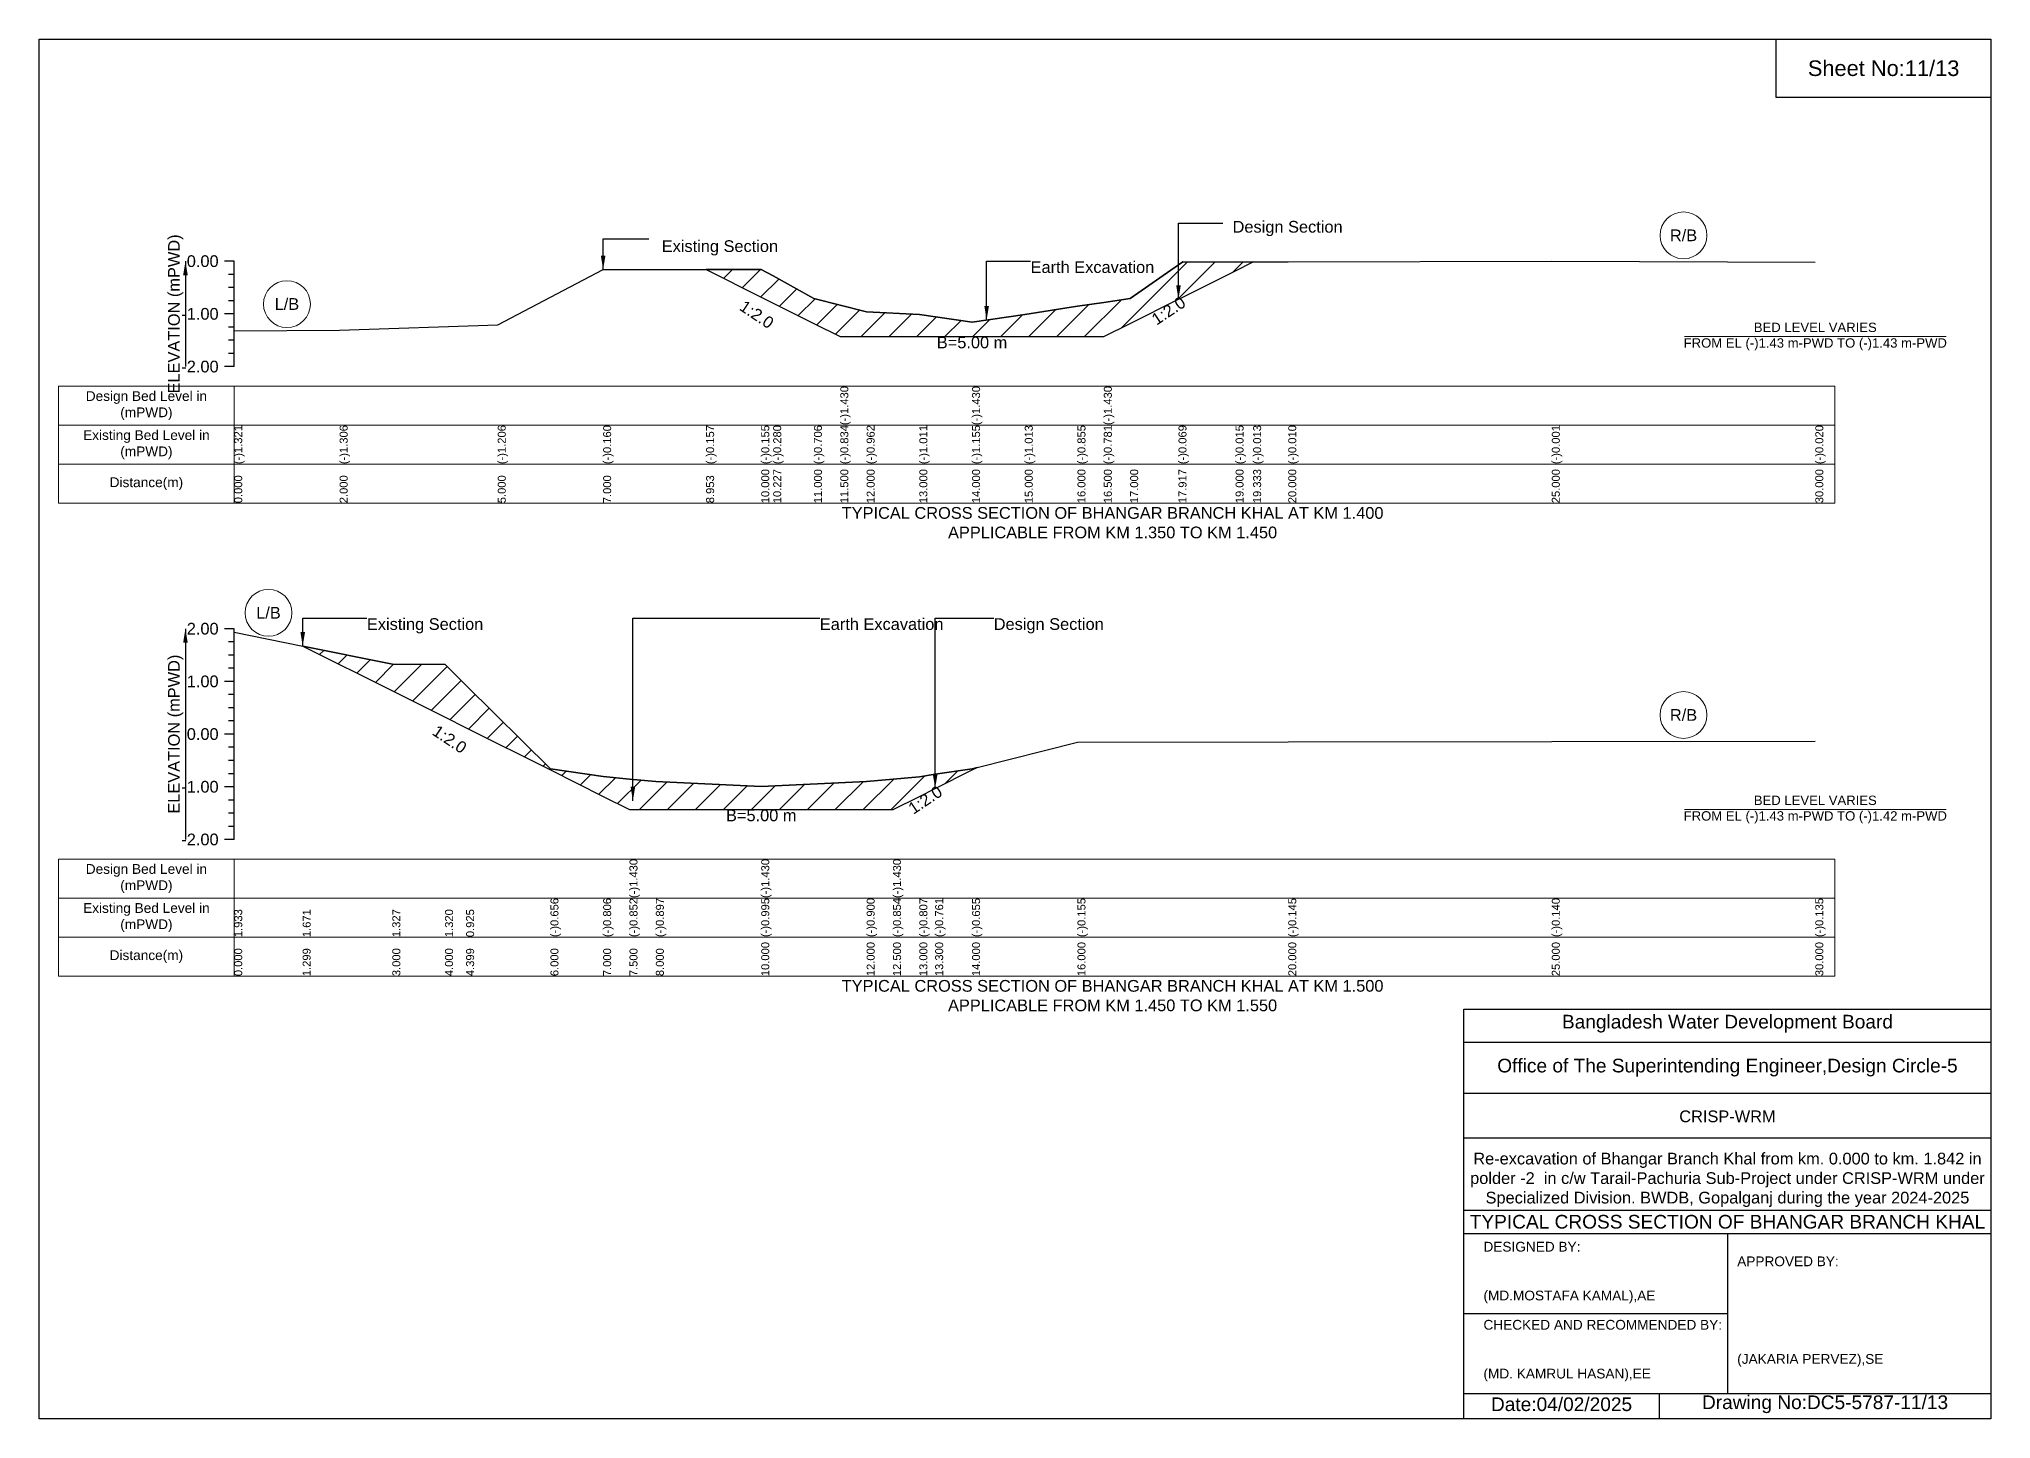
# Model space of a CAD drawing. Header units: inches. Extents: x 91000 to 238000, y -13637 to 0.
# Drawn here: x 200000 to 208000, y -5656 to 0 of the extents above; entities that cross this region are included whole.
import ezdxf

# ---------------------------------------------------------------- set-up
doc = ezdxf.new("R2010")
doc.units = ezdxf.units.IN
doc.header["$LTSCALE"] = 7
doc.header["$MEASUREMENT"] = 0
for name, color, linetype, lineweight in [('Cross section Data Border', 7, 'Continuous', 9), ('Cross Section Labels', 7, 'Continuous', 9), ('Existing_Bed_Level for Xsection', 7, 'Continuous', 25)]:
    doc.layers.add(name, color=color, linetype=linetype, lineweight=lineweight)
doc.styles.get("Standard").update_dxf_attribs({"font": 'arial.ttf'})
doc.dimstyles.get("Standard").update_dxf_attribs({"dimtxt": 0.18, "dimasz": 0.18, "dimexe": 0.18, "dimexo": 0.0625, "dimgap": 0.09, "dimtad": 0, "dimtih": 1, "dimtoh": 1, "dimdec": 4, "dimzin": 0, "dimdsep": 46, "dimtxsty": 'Standard', "dimcen": 0.09, "dimadec": 0, "dimazin": 0, "dimtfac": 1, "dimtdec": 4, "dimtofl": 0, "dimtmove": 0, "dimatfit": 3, "dimfxl": 1, "dimtolj": 1, "dimtzin": 0, "dimarcsym": 0})

msp = doc.modelspace()

# ---------------------------------------------------------------- hatches: boundary and pattern name
at = {"layer": 'Existing_Bed_Level for Xsection'}
h = msp.add_hatch(dxfattribs=at)
h.set_pattern_fill('ANSI31', color=256, scale=648, style=0)
h.paths.add_polyline_path([(202734, -944.5), (202960, -1057.5), (203009, -1082), (203176, -1165.5), (203284, -1219.5), (203392, -1219.5), (203608, -1219.5), (203824, -1219.5), (204040, -1219.5), (204256, -1219.5), (204364, -1219.5), (204472, -1165.5), (204670, -1066.5), (204688, -1057.5), (204904, -949.5), (204976, -913.5), (204904, -913.9), (204688, -913), (204670, -925.5), (204472, -1063.2), (204364, -1079.3), (204256, -1095.3), (204040, -1129.5), (203824, -1160.1), (203608, -1129), (203392, -1118.5), (203284, -1090.8), (203176, -1063.2), (203009, -971.1), (202960, -944.1)])
h = msp.add_hatch(dxfattribs=at)
h.set_pattern_fill('ANSI31', color=256, scale=648, style=0)
h.paths.add_polyline_path([(201080.5, -2488.2), (201448, -2672), (201664, -2780), (201750.3, -2823.1), (202096, -2996), (202312, -3104), (202420, -3158), (202528, -3158), (202960, -3158), (203392, -3158), (203500, -3158), (203608, -3104), (203672.8, -3071.6), (203824, -2996), (203845.6, -2985.2), (203824, -2990.6), (203672.8, -3013.5), (203608, -3023.4), (203500, -3033.4), (203392, -3043.5), (202960, -3064), (202528, -3042.8), (202420, -3033), (202312, -3023.2), (202096, -2990.8), (201750.3, -2649.2), (201664, -2564), (201448, -2562.4)])

# ---------------------------------------------------------------- linework, layer by layer
for points in [[(200000, 0), (208000, 0), (208000, -5656), (200000, -5656)], [(207120, 0), (208000, 0), (208000, -240), (207120, -240)]]:
    msp.add_lwpolyline(points, close=True)
for points in [[(205840, -5656), (205840, -3976), (208000, -3976)], [(205840, -4112), (208000, -4112)], [(205840, -4320), (208000, -4320)], [(205840, -4504), (208000, -4504)], [(205840, -4800), (208000, -4800)], [(205840, -4896), (208000, -4896)], [(206920, -4896), (206920, -5552)], [(205840, -5224), (206920, -5224)], [(205840, -5552), (208000, -5552)], [(206640, -5552), (206640, -5656)]]:
    msp.add_lwpolyline(points)
at = {"layer": 'Cross section Data Border'}
for points in [[(200080, -1422.7), (207360, -1422.7), (207360, -1902.7), (200080, -1902.7)], [(200080, -3361.1), (207360, -3361.1), (207360, -3841.1), (200080, -3841.1)]]:
    msp.add_lwpolyline(points, close=True, dxfattribs=at)
for points in [[(200800, -1422.7), (200800, -1902.7)], [(200080, -1582.7), (207360, -1582.7)], [(200080, -1742.7), (207360, -1742.7)], [(200800, -3361.1), (200800, -3841.1)], [(200080, -3521.1), (207360, -3521.1)], [(200080, -3681.1), (207360, -3681.1)]]:
    msp.add_lwpolyline(points, dxfattribs=at)
at = {"layer": 'Cross Section Labels'}
for points in [[(206744.2, -1219.5), (207815.8, -1219.5)], [(206744.2, -3158), (207815.8, -3158)]]:
    msp.add_lwpolyline(points, dxfattribs=at)
for centre in [(206740, -804.9), (201016, -1086.4), (200940.3, -2351.9), (206740, -2770.8)]:
    msp.add_circle(centre, 96, dxfattribs=at)
at = {"layer": 'Existing_Bed_Level for Xsection'}
for points in [[(200800, -910.7), (200760, -910.7)], [(200800, -1342.7), (200800, -1126.7), (200800, -910.7)], [(200800, -1196), (201232, -1192.8), (201880, -1171.2), (202312, -945.2), (202734, -944.5), (202960, -944.1), (203009, -971.1), (203176, -1063.2), (203284, -1090.8), (203284, -1090.8), (203392, -1118.5), (203608, -1129), (203824, -1160.1), (203824, -1160.1), (204040, -1129.5), (204256, -1095.3), (204364, -1079.3), (204364, -1079.3), (204472, -1063.2), (204670, -925.5), (204688, -913), (204904, -913.9), (204976, -913.5), (205120, -912.8), (206200, -910.9), (207280, -915)], [(200800, -964.7), (200776, -964.7)], [(200800, -1018.7), (200776, -1018.7)], [(200800, -1072.7), (200776, -1072.7)], [(200800, -1126.7), (200760, -1126.7)], [(200800, -1180.7), (200776, -1180.7)], [(200800, -1234.7), (200776, -1234.7)], [(200800, -1342.7), (200760, -1342.7)], [(200800, -1288.7), (200776, -1288.7)], [(200800, -2417.1), (200760, -2417.1)], [(200800, -2471.1), (200776, -2471.1)], [(200800, -3281.1), (200800, -3065.1), (200800, -2849.1), (200800, -2633.1), (200800, -2417.1)], [(200800, -2431.6), (201080.5, -2488.2), (201448, -2562.4), (201664, -2564), (201750.3, -2649.2), (202096, -2990.8), (202312, -3023.2), (202420, -3033), (202420, -3033), (202528, -3042.8), (202960, -3064), (202960, -3064), (203392, -3043.5), (203500, -3033.4), (203500, -3033.4), (203608, -3023.4), (203672.8, -3013.5), (203824, -2990.6), (203845.6, -2985.2), (204256, -2882.6), (205120, -2880.4), (206200, -2879.3), (207280, -2878.2)], [(200800, -2525.1), (200776, -2525.1)], [(200800, -2633.1), (200760, -2633.1)], [(200800, -2579.1), (200776, -2579.1)], [(200800, -2687.1), (200776, -2687.1)], [(200800, -2741.1), (200776, -2741.1)], [(200800, -2795.1), (200776, -2795.1)], [(200800, -2849.1), (200760, -2849.1)], [(200800, -2903.1), (200776, -2903.1)], [(200800, -2957.1), (200776, -2957.1)], [(200800, -3011.1), (200776, -3011.1)], [(200800, -3065.1), (200760, -3065.1)], [(200800, -3119.1), (200776, -3119.1)], [(200800, -3173.1), (200776, -3173.1)], [(200800, -3227.1), (200776, -3227.1)], [(200800, -3281.1), (200760, -3281.1)]]:
    msp.add_lwpolyline(points, dxfattribs=at)
for points in [[(202734, -944.5), (202960, -1057.5), (203009, -1082), (203176, -1165.5), (203284, -1219.5), (203284, -1219.5), (203392, -1219.5), (203608, -1219.5), (203824, -1219.5), (203824, -1219.5), (204040, -1219.5), (204256, -1219.5), (204364, -1219.5), (204364, -1219.5), (204472, -1165.5), (204670, -1066.5), (204688, -1057.5), (204904, -949.5), (204976, -913.5), (204904, -913.9), (204688, -913), (204670, -925.5), (204472, -1063.2), (204364, -1079.3), (204364, -1079.3), (204256, -1095.3), (204040, -1129.5), (203824, -1160.1), (203824, -1160.1), (203608, -1129), (203392, -1118.5), (203284, -1090.8), (203284, -1090.8), (203176, -1063.2), (203009, -971.1), (202960, -944.1)], [(201080.5, -2488.2), (201080.5, -2488.2), (201448, -2672), (201664, -2780), (201750.3, -2823.1), (202096, -2996), (202312, -3104), (202420, -3158), (202420, -3158), (202528, -3158), (202960, -3158), (202960, -3158), (203392, -3158), (203500, -3158), (203500, -3158), (203608, -3104), (203672.8, -3071.6), (203824, -2996), (203845.6, -2985.2), (203845.6, -2985.2), (203845.6, -2985.2), (203824, -2990.6), (203672.8, -3013.5), (203608, -3023.4), (203500, -3033.4), (203500, -3033.4), (203392, -3043.5), (202960, -3064), (202960, -3064), (202528, -3042.8), (202420, -3033), (202420, -3033), (202312, -3023.2), (202096, -2990.8), (201750.3, -2649.2), (201664, -2564), (201448, -2562.4), (201080.5, -2488.2)]]:
    msp.add_lwpolyline(points, close=True, dxfattribs=at)

# ---------------------------------------------------------------- texts
at = {"attachment_point": 5}
for s, insert, char_height in [('Sheet No:11/13', (207560, -120), 64), ('Bangladesh Water Development Board', (206920, -4036), 56), ('Office of The Superintending Engineer,Design Circle-5', (206920, -4216), 56)]:
    msp.add_mtext(s, dxfattribs=dict(at, insert=insert, char_height=char_height))
for s, insert, char_height, width, attachment_point in [('CRISP-WRM', (206920, -4416), 48, 2240, 5), ('Re-excavation of Bhangar Branch Khal from km. 0.000 to km. 1.842 in polder -2  in c/w Tarail-Pachuria Sub-Project under CRISP-WRM under Specialized Division. BWDB, Gopalganj during the year 2024-2025', (206920, -4676), 48, 2160, 5), ('TYPICAL CROSS SECTION OF BHANGAR BRANCH KHAL', (206920, -4848), 56, 2240, 5), ('DESIGNED BY:^J^J^J(MD.MOSTAFA KAMAL),AE', (205920, -5056), 40, 1120, 4), ('APPROVED BY:^J^J^J^J^J^J(JAKARIA PERVEZ),SE', (206960, -5216), 40, 1120, 4), ('CHECKED AND RECOMMENDED BY:^J^J^J(MD. KAMRUL HASAN),EE', (205920, -5376), 40, 1120, 4), ('Date:04/02/2025', (206240, -5596), 56, 1120, 5), ('Drawing No:DC5-5787-11/13', (207320, -5596), 56, 1760, 5)]:
    msp.add_mtext(s, dxfattribs=dict(insert=insert, char_height=char_height, width=width, attachment_point=attachment_point))
at = {"layer": 'Cross section Data Border', "char_height": 40, "width": 640, "attachment_point": 5}
for s, insert in [('Design Bed Level in (mPWD)', (200440, -1502.7)), ('Existing Bed Level in (mPWD)', (200440, -1662.7)), ('Distance(m)', (200440, -1822.7)), ('Design Bed Level in (mPWD)', (200440, -3441.1)), ('Existing Bed Level in (mPWD)', (200440, -3601.1)), ('Distance(m)', (200440, -3761.1))]:
    msp.add_mtext(s, dxfattribs=dict(at, insert=insert))
at = {"layer": 'Cross Section Labels'}
for s, insert, char_height, attachment_point in [('Design Section', (204891.8, -745.5), 48, 1), ('R/B', (206740, -804.9), 48, 5), ('Existing Section', (202552, -824.8), 48, 1), ('Earth Excavation', (204064, -910.7), 48, 1), ('L/B', (201016, -1086.4), 48, 5), ('BED LEVEL VARIES ^JFROM EL (-)1.43 m-PWD TO (-)1.43 m-PWD', (207280, -1219.5), 38.4, 5), ('B=5.00 m', (203824, -1219.5), 48, 2), ('TYPICAL CROSS SECTION OF BHANGAR BRANCH KHAL AT KM 1.400^JAPPLICABLE FROM KM 1.350 TO KM 1.450', (204400, -1982.7), 48, 5), ('L/B', (200940.3, -2351.9), 48, 5), ('Existing Section', (201343.8, -2373.9), 48, 1), ('Earth Excavation', (203200, -2373.9), 48, 1), ('Design Section', (203912.8, -2373.9), 48, 1), ('R/B', (206740, -2770.8), 48, 5), ('BED LEVEL VARIES ^JFROM EL (-)1.43 m-PWD TO (-)1.42 m-PWD', (207280, -3158), 38.4, 5), ('B=5.00 m', (202960, -3158), 48, 2), ('TYPICAL CROSS SECTION OF BHANGAR BRANCH KHAL AT KM 1.500^JAPPLICABLE FROM KM 1.450 TO KM 1.550', (204400, -3921.1), 48, 5)]:
    msp.add_mtext(s, dxfattribs=dict(at, insert=insert, char_height=char_height, attachment_point=attachment_point))
at = {"layer": 'Cross Section Labels', "char_height": 48, "attachment_point": 2}
for insert, rotation in [((202955, -1109), 326.30993), ((204616, -1093.5), 33.69007), ((201696.3, -2850.1), 326.30993), ((203618.8, -3098.6), 33.69007)]:
    msp.add_mtext('1:2.0', dxfattribs=dict(at, insert=insert, rotation=rotation))
at = {"layer": 'Existing_Bed_Level for Xsection', "rotation": 90}
for s, insert, char_height, attachment_point in [('ELEVATION (mPWD)', (200560, -1126.7), 48, 5), ('(-)1.430', (203284, -1582.7), 32.8, 1), ('(-)1.430', (203824, -1582.7), 32.8, 1), ('(-)1.430', (204364, -1582.7), 32.8, 1), ('(-)1.321', (200800, -1742.7), 32.8, 1), ('(-)1.306', (201232, -1742.7), 32.8, 1), ('(-)1.206', (201880, -1742.7), 32.8, 1), ('(-)0.160', (202312, -1742.7), 32.8, 1), ('(-)0.157', (202734, -1742.7), 32.8, 1), ('(-)0.155', (202960, -1742.7), 32.8, 1), ('(-)0.280', (203009, -1742.7), 32.8, 1), ('(-)0.706', (203176, -1742.7), 32.8, 1), ('(-)0.834', (203284, -1742.7), 32.8, 1), ('(-)0.962', (203392, -1742.7), 32.8, 1), ('(-)1.011', (203608, -1742.7), 32.8, 1), ('(-)1.155', (203824, -1742.7), 32.8, 1), ('(-)1.013', (204040, -1742.7), 32.8, 1), ('(-)0.855', (204256, -1742.7), 32.8, 1), ('(-)0.781', (204364, -1742.7), 32.8, 1), ('(-)0.069', (204670, -1742.7), 32.8, 1), ('(-)0.015', (204904, -1742.7), 32.8, 1), ('(-)0.013', (204976, -1742.7), 32.8, 1), ('(-)0.010', (205120, -1742.7), 32.8, 1), ('(-)0.001', (206200, -1742.7), 32.8, 1), ('(-)0.020', (207280, -1742.7), 32.8, 1), ('0.000', (200800, -1902.7), 32.8, 1), ('2.000', (201232, -1902.7), 32.8, 1), ('5.000', (201880, -1902.7), 32.8, 1), ('7.000', (202312, -1902.7), 32.8, 1), ('8.953', (202734, -1902.7), 32.8, 1), ('10.000', (202960, -1902.7), 32.8, 1), ('10.227', (203009, -1902.7), 32.8, 1), ('11.000', (203176, -1902.7), 32.8, 1), ('11.500', (203284, -1902.7), 32.8, 1), ('12.000', (203392, -1902.7), 32.8, 1), ('13.000', (203608, -1902.7), 32.8, 1), ('14.000', (203824, -1902.7), 32.8, 1), ('15.000', (204040, -1902.7), 32.8, 1), ('16.000', (204256, -1902.7), 32.8, 1), ('16.500', (204364, -1902.7), 32.8, 1), ('17.000', (204472, -1902.7), 32.8, 1), ('17.917', (204670, -1902.7), 32.8, 1), ('19.000', (204904, -1902.7), 32.8, 1), ('19.333', (204976, -1902.7), 32.8, 1), ('20.000', (205120, -1902.7), 32.8, 1), ('25.000', (206200, -1902.7), 32.8, 1), ('30.000', (207280, -1902.7), 32.8, 1), ('ELEVATION (mPWD)', (200560, -2849.1), 48, 5), ('(-)1.430', (202420, -3521.1), 32.8, 1), ('(-)1.430', (202960, -3521.1), 32.8, 1), ('(-)1.430', (203500, -3521.1), 32.8, 1), ('1.933', (200800, -3681.1), 32.8, 1), ('1.671', (201080.5, -3681.1), 32.8, 1), ('1.327', (201448, -3681.1), 32.8, 1), ('1.320', (201664, -3681.1), 32.8, 1), ('0.925', (201750.3, -3681.1), 32.8, 1), ('(-)0.656', (202096, -3681.1), 32.8, 1), ('(-)0.806', (202312, -3681.1), 32.8, 1), ('(-)0.852', (202420, -3681.1), 32.8, 1), ('(-)0.897', (202528, -3681.1), 32.8, 1), ('(-)0.995', (202960, -3681.1), 32.8, 1), ('(-)0.900', (203392, -3681.1), 32.8, 1), ('(-)0.854', (203500, -3681.1), 32.8, 1), ('(-)0.807', (203608, -3681.1), 32.8, 1), ('(-)0.761', (203672.8, -3681.1), 32.8, 1), ('(-)0.655', (203824, -3681.1), 32.8, 1), ('(-)0.155', (204256, -3681.1), 32.8, 1), ('(-)0.145', (205120, -3681.1), 32.8, 1), ('(-)0.140', (206200, -3681.1), 32.8, 1), ('(-)0.135', (207280, -3681.1), 32.8, 1), ('0.000', (200800, -3841.1), 32.8, 1), ('1.299', (201080.5, -3841.1), 32.8, 1), ('3.000', (201448, -3841.1), 32.8, 1), ('4.000', (201664, -3841.1), 32.8, 1), ('4.399', (201750.3, -3841.1), 32.8, 1), ('6.000', (202096, -3841.1), 32.8, 1), ('7.000', (202312, -3841.1), 32.8, 1), ('7.500', (202420, -3841.1), 32.8, 1), ('8.000', (202528, -3841.1), 32.8, 1), ('10.000', (202960, -3841.1), 32.8, 1), ('12.000', (203392, -3841.1), 32.8, 1), ('12.500', (203500, -3841.1), 32.8, 1), ('13.000', (203608, -3841.1), 32.8, 1), ('13.300', (203672.8, -3841.1), 32.8, 1), ('14.000', (203824, -3841.1), 32.8, 1), ('16.000', (204256, -3841.1), 32.8, 1), ('20.000', (205120, -3841.1), 32.8, 1), ('25.000', (206200, -3841.1), 32.8, 1), ('30.000', (207280, -3841.1), 32.8, 1)]:
    msp.add_mtext(s, dxfattribs=dict(at, insert=insert, char_height=char_height, attachment_point=attachment_point))
at = {"layer": 'Existing_Bed_Level for Xsection', "char_height": 48, "attachment_point": 6}
for s, insert in [('0.00', (200736, -910.7)), ('-1.00', (200736, -1126.7)), ('-2.00', (200736, -1342.7)), ('2.00', (200736, -2417.1)), ('1.00', (200736, -2633.1)), ('0.00', (200736, -2849.1)), ('-1.00', (200736, -3065.1)), ('-2.00', (200736, -3281.1))]:
    msp.add_mtext(s, dxfattribs=dict(at, insert=insert))

# ---------------------------------------------------------------- leaders
at = {"layer": 'Cross Section Labels', "annotation_type": 0, "has_hookline": 1, "hookline_direction": 0}
for points, text_width in [([(204670, -1066.5), (204670, -754.1), (204852, -754.1)], 441.2), ([(202312, -945.2), (202312, -819.4), (202499.4, -819.4)], 467.2), ([(203883.7, -1151.7), (203883.7, -910.7), (204063.9, -910.7)], 497), ([(201080.5, -2488.2), (201081.1, -2373.9), (201343.7, -2373.9)], 467.2), ([(202433.9, -3122.3), (202433.9, -2373.9), (203199.9, -2373.9)], 497), ([(203672.8, -3071.6), (203672.8, -2373.9), (203912.7, -2373.9)], 441.2)]:
    msp.add_leader(points, dimstyle='Standard', override={"dimasz": 57.6}, dxfattribs=dict(at, text_width=text_width))
at = {"layer": 'Existing_Bed_Level for Xsection'}
for points in [[(200600, -910.7), (200600, -1342.7)], [(200600, -2417.1), (200600, -3281.1)]]:
    msp.add_leader(points, dimstyle='Standard', override={"dimasz": 57.6}, dxfattribs=at)

doc.saveas('drawing.dxf')
